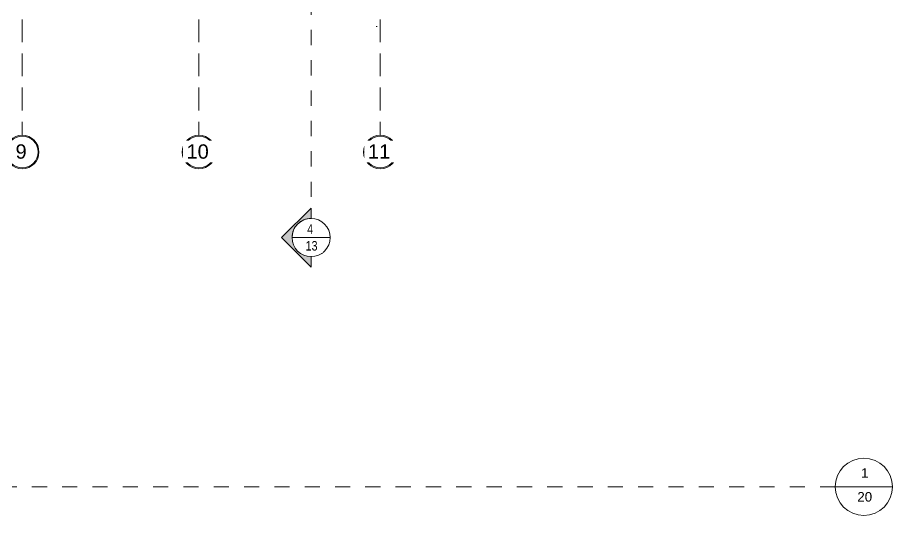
# Model space of a CAD drawing. Header units: millimetres. Extents: x -20485 to 47878, y -12815 to 18700.
# Drawn here: x 29550 to 47878, y -10955 to -535 of the extents above; entities that cross this region are included whole.
import ezdxf

# ---------------------------------------------------------------- set-up
doc = ezdxf.new("R2010")
doc.units = ezdxf.units.MM
for name, pattern in [('Abgebrochen', [714.375, 476.25, -238.125]), ('Aligning Line', [635, 317.5, -317.5]), ('Hidden', [714.375, 476.25, -238.125])]:
    doc.linetypes.add(name, pattern=pattern)
doc.layers.add('A-DETL', color=7, linetype='Continuous', lineweight=9, true_color=0x00a600)
for name, color, linetype, lineweight in [('G-ANNO-SYMB', 7, 'Abgebrochen', 9), ('S-GRID', 7, 'Continuous', 9), ('S-GRID-IDEN', 7, 'Continuous', 9)]:
    doc.layers.add(name, color=color, linetype=linetype, lineweight=lineweight)
doc.styles.add('Arial_1', font='arial.ttf', dxfattribs={"width": 0.8, "height": 200})
doc.styles.add('Arial_2', font='arial.ttf', dxfattribs={"height": 200})
doc.styles.add('Arial_3', font='arial.ttf', dxfattribs={"height": 300})

# ---------------------------------------------------------------- blocks, each defined once
blk = doc.blocks.new('Section - CAT DUNG-122916-01_MẶT BẰNG TẦNG 1')
at = {"layer": 'G-ANNO-SYMB', "linetype": 'Continuous'}
h = blk.add_hatch(color=256, dxfattribs=at)
edge = h.paths.add_edge_path()
edge.add_line((0.18, 0), (-2, 0))
edge.add_arc((-6, 0), 4, 0, 90)
edge.add_arc((-6, 0), 4, 90, 180)
edge.add_line((-10, 0), (-12.18, 0))
edge.add_line((-12.18, 0), (-6, 6.18))
edge.add_line((-6, 6.18), (0.18, 0))
for p, q in [((-6, 6.18), (-12.18, 0)), ((0.18, 0), (-6, 6.18)), ((-12.18, 0), (-10, 0)), ((-2, 0), (0.18, 0))]:
    blk.add_line(p, q, dxfattribs=at)
for start, end in [(360, 180), (90, 180), (0, 90), (180, 360)]:
    blk.add_arc((-6, 0), 4, start, end, dxfattribs=at)
blk = doc.blocks.new('Detail View - M_Section Head - No Arrow-28929-01_MẶT BẰNG TẦNG 1')
at = {"layer": 'G-ANNO-SYMB', "linetype": 'Continuous'}
for start, end in [(360, 180), (180, 360)]:
    blk.add_arc((-6, 0), 6, start, end, dxfattribs=at)
blk = doc.blocks.new('Grid - TRUC  D1-102336-01_MẶT BẰNG TẦNG 1')
at = {"layer": 'S-GRID-IDEN'}
for radius in [3.5, 3.3]:
    blk.add_circle((0, 0), radius, dxfattribs=at)

msp = doc.modelspace()

# ---------------------------------------------------------------- linework, layer by layer
at = {"layer": 'A-DETL'}
msp.add_line((37066, -720), (37086, -720), dxfattribs=at)
at = {"layer": 'G-ANNO-SYMB', "linetype": 'Aligning Line'}
for p, q in [((35700, 16350), (35700, -4539)), ((46678, -10355), (-14825, -10355))]:
    msp.add_line(p, q, dxfattribs=at)
at = {"layer": 'G-ANNO-SYMB', "linetype": 'Continuous'}
for p, q in [((35300, -5139), (36100, -5139)), ((46678, -10355), (47878, -10355))]:
    msp.add_line(p, q, dxfattribs=at)
at = {"layer": 'S-GRID', "linetype": 'Hidden'}
for p, q in [((29650, 18000), (29650, -3000)), ((33350, 18000), (33350, -3000)), ((37150, 18000), (37150, -3000))]:
    msp.add_line(p, q, dxfattribs=at)

# ---------------------------------------------------------------- block references
at = {"layer": 'G-ANNO-SYMB', "linetype": 'Continuous', "xscale": 99.99999999999993, "yscale": 99.99999999999993, "zscale": 99.99999999999993, "rotation": 89.99999999999959}
msp.add_blockref('Section - CAT DUNG-122916-01_MẶT BẰNG TẦNG 1', (35700, -4539), dxfattribs=at)
at = {"layer": 'G-ANNO-SYMB', "linetype": 'Continuous', "extrusion": (0, 0, -1), "xscale": 99.99999999999993, "yscale": 99.99999999999993, "zscale": 99.99999999999993}
msp.add_blockref('Detail View - M_Section Head - No Arrow-28929-01_MẶT BẰNG TẦNG 1', (-46678, -10355), dxfattribs=at)
at = {"layer": 'S-GRID-IDEN', "xscale": 99.99999999999993, "yscale": 99.99999999999993, "zscale": 99.99999999999993, "rotation": 180}
for p in [(29650, -3350), (33350, -3350), (37150, -3350)]:
    msp.add_blockref('Grid - TRUC  D1-102336-01_MẶT BẰNG TẦNG 1', p, dxfattribs=at)

# ---------------------------------------------------------------- texts
at = {"layer": 'G-ANNO-SYMB', "linetype": 'Continuous', "char_height": 200, "attachment_point": 1, "style": 'Arial_2'}
for s, insert, width in [('1', (47220, -9966), 192.4), ('20', (47141, -10465), 384.81)]:
    msp.add_mtext(s, dxfattribs=dict(at, insert=insert, width=width))

# ---------------------------------------------------------------- next in the draw order: texts
at = {"layer": 'G-ANNO-SYMB', "linetype": 'Continuous', "insert": (35617, -4862), "char_height": 200, "width": 153.92, "attachment_point": 1, "style": 'Arial_1', "bg_fill": 3, "box_fill_scale": 1.25, "bg_fill_color": 256, "bg_fill_true_color": 13158600, "bg_fill_transparency": 0}
msp.add_mtext('4', dxfattribs=at)
at = {"layer": 'S-GRID-IDEN', "char_height": 300, "attachment_point": 1, "style": 'Arial_3', "bg_fill": 3, "box_fill_scale": 1.25, "bg_fill_color": 256, "bg_fill_true_color": 13158600, "bg_fill_transparency": 0}
for s, insert, width in [('9', (29509, -3189), 288.61), ('10', (33090, -3189), 577.21), ('11', (36890, -3189), 577.21)]:
    msp.add_mtext(s, dxfattribs=dict(at, insert=insert, width=width))

# ---------------------------------------------------------------- next in the draw order: texts
at = {"layer": 'G-ANNO-SYMB', "linetype": 'Continuous', "insert": (35586, -5211), "char_height": 200, "width": 307.85, "attachment_point": 1, "style": 'Arial_1', "bg_fill": 3, "box_fill_scale": 1.25, "bg_fill_color": 256, "bg_fill_true_color": 13158600, "bg_fill_transparency": 0}
msp.add_mtext('13', dxfattribs=at)

doc.saveas('drawing.dxf')
